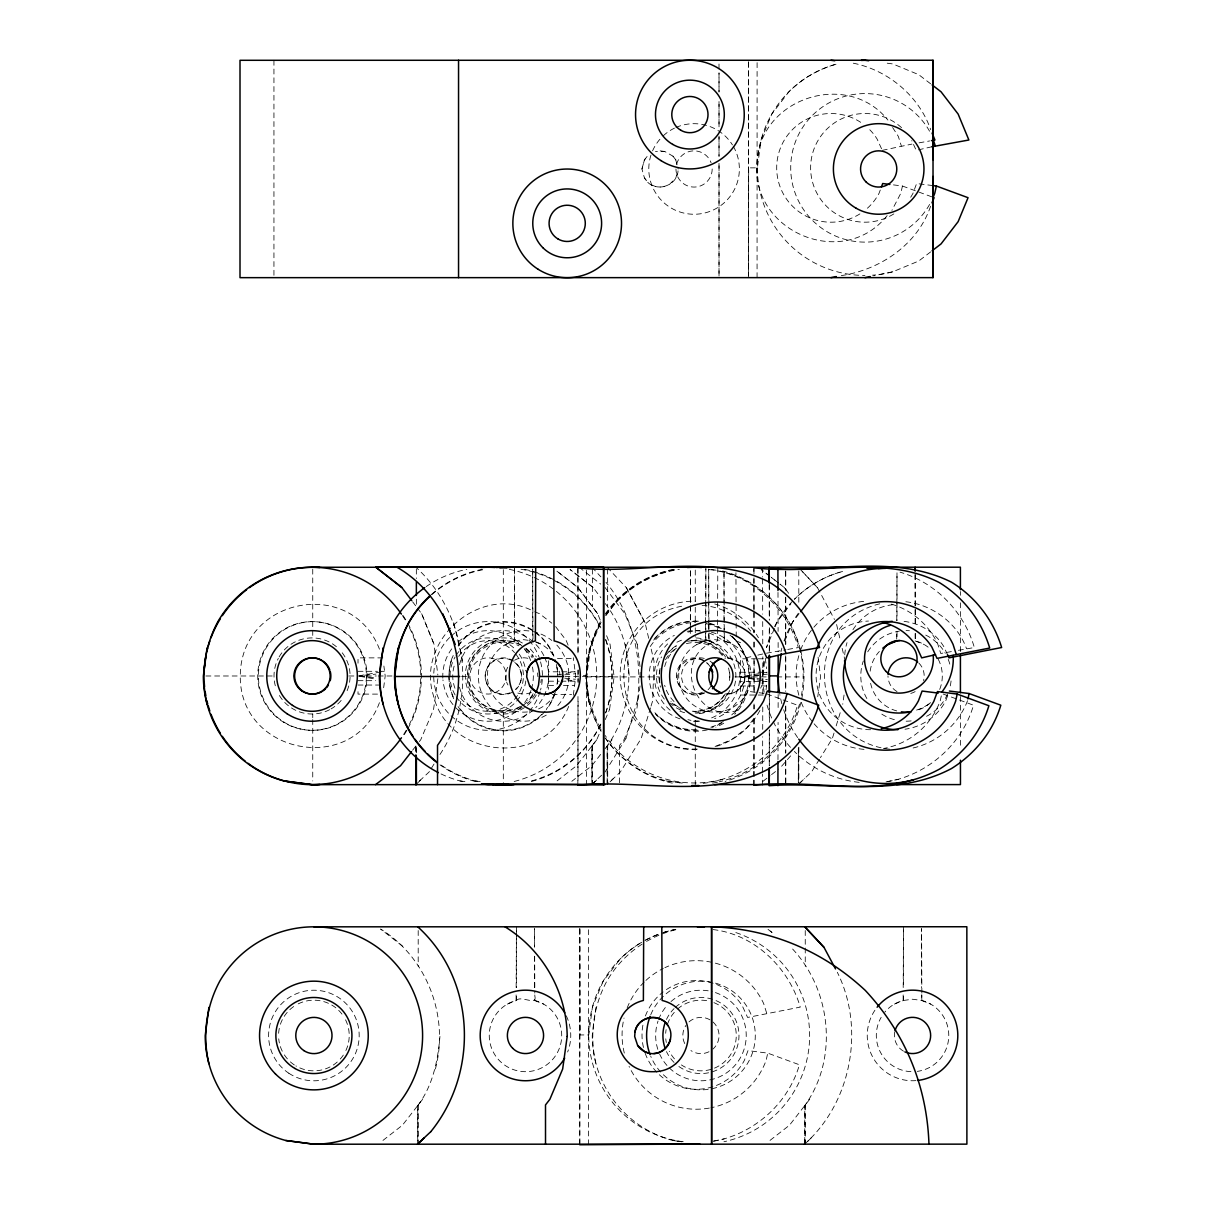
<?xml version="1.0" encoding="UTF-8"?>
<svg xmlns="http://www.w3.org/2000/svg" width="1205" height="1205" viewBox="0 0 1205 1205"><rect width="100%" height="100%" fill="white"/><g stroke="black" fill="none" stroke-linecap="round" stroke-linejoin="round"><path stroke-width="0.75" stroke-dasharray="5 3.75" d="M417.728 1140.502L417.743 1105.557C432.776 1085.856 437.897 1060.641 439.945 1036.421M591.896 780.945L591.911 746L596.746 739.765L601.039 729.658M607.184 782.783L607.184 745.985C636.571 704.624 636.255 643.485 604.985 603.208M719.024 275.794L719.024 164.076M719.024 156.635L719.024 136.15M719.024 126.841L719.024 102.802M719.024 91.716L719.024 73.219M804.774 1142.34L804.789 1105.557C838.951 1058.156 831.194 988.401 790.691 947.025M577.843 785.208L578.099 697.74M578.144 682.843L578.144 669.844M579.756 1144.75L579.786 927.368L580.072 1034.944L588.763 1034.944L592.423 1007.109L603.178 981.156L620.274 958.879A107.471 107.35 -22.5 0 1 640.955 942.717M586.534 785.208L586.549 567.826M588.447 1144.75L588.477 927.368M748.38 277.662L748.41 60.28L748.426 275.779L748.697 167.857L757.388 167.857L761.048 140.006L771.803 114.068L788.898 91.791A107.471 107.35 -22.5 0 1 837.129 63.94A107.576 107.576 0 0 0 864.964 275.433M753.848 785.163L754.044 718.18M754.074 708.871L754.089 705.151M754.119 692.122L754.134 660.536M757.071 277.662L757.101 60.28M762.539 785.178L762.569 774.002M762.584 772.149L762.675 736.782M762.705 729.341L762.765 707.004M762.81 693.975L762.81 656.815M769.272 765.22L769.362 729.853M769.393 722.413L769.468 694.502M777.978 759.632L778.084 722.413M778.129 707.531L778.159 694.502M514.55 569.046L514.249 640.909A36.225 36.225 0 0 0 488.643 685.284A36.225 36.225 0 0 0 533.017 710.905M516.117 994.938L516.086 1000.466A36.225 36.225 0 0 0 495.812 1056.243A36.225 36.225 0 0 0 555.159 1056.243A36.225 36.225 0 0 0 534.854 1000.466L534.824 994.938M516.147 987.573L516.358 937.821M516.373 935.984L516.403 928.603M690.299 633.544L690.314 629.854M690.314 628.016L690.57 569.046L690.586 624.326M705.618 624.326L705.543 640.909A36.225 36.225 0 0 0 685.253 696.686A36.225 36.225 0 0 0 744.615 696.671A36.225 36.225 0 0 0 724.295 640.909L724.22 624.326M705.618 622.488L705.859 569.046M717.803 567.209L717.487 640.909C668.941 653.562 694.607 729.161 740.623 709.082M896.701 639.072L896.731 631.706M896.776 620.65L896.851 605.904M896.851 604.067L896.987 572.737L897.017 600.376M903.163 994.938L903.148 1000.466A36.225 36.225 0 0 0 884.771 1012.17M903.208 987.573L903.449 928.603M637.415 700.662C642.702 659.105 633.137 614.836 605.995 582.331M844.042 695.014L842.747 704.262M725.726 693.824C739.975 695.601 750.308 677.556 742.009 665.958A18.12 18.12 0 0 0 725.817 657.825L735.005 659.722L742.009 665.958M660.054 668.413L659.06 677.828A36.225 36.225 0 0 0 660.521 687.166M383.657 687.709L385.193 675.99L383.883 666.034M641.949 168.986L644.374 159.934L647.341 156.168L644.464 159.919L641.949 168.986L644.464 178.024L647.341 181.774L644.464 178.024M573.309 695.24L575.779 676.487L573.309 657.734M600.361 621.629C586.805 646.859 582.828 676.261 589.516 704.112M642.054 944.163A108.691 108.691 0 0 0 606.808 981.186C593.252 1006.416 589.275 1035.818 595.963 1063.669M762.855 675.372L764.813 660.521M762.072 683.717L763.096 675.9L761.861 666.516M766.049 689.727L766.651 685.118M589.501 647.853L585.811 675.99A108.691 108.691 0 0 0 600.376 730.32M595.948 1007.41L592.258 1035.547A108.691 108.691 0 0 0 672.842 1140.502L681.97 1141.783L672.842 1140.502M437.852 678.671L433.544 709.459L420.741 739.765L417.472 743.952M435.382 1069.016C449.375 1016.628 427.037 957.538 380.584 929.04L403.66 947.025M609.564 709.459L614.113 676.864L610.046 644.208L605.241 632.354M640.051 685.916L636.767 709.474L623.964 739.78L619.611 745.353L619.626 782.768M817.743 696.776L820.545 676.864L817.834 655.083M893.462 184.892L902.44 186.022L900.843 193.207L891.911 210.408M659.331 1074.74A54.346 54.346 0 0 0 744.359 1060.4L748.004 1050.624L767.736 1053.125L766.154 1060.295A74.273 74.273 0 0 1 711.01 1107.757M625.922 738.469L637.43 700.662M650.519 707.862L641.211 738.469L620.334 772.028L606.898 784.621M651.046 706.055L652.703 700.647L654.014 661.153L650.58 646.498M834.011 733.077L832.354 738.469L820.424 757.644M836.18 725.877L840.578 711.462M880.268 190.044L879.048 193.312A54.346 54.346 0 0 1 865.657 209.745M947.567 695.933L945.744 700.813A54.346 54.346 0 0 1 905 729.221M379.439 702.696C352.372 776.08 239.343 753.863 240.277 675.99C240.428 596.686 353.201 575.96 380.102 650.881M669.212 184.666L675.764 178.054L678.069 170.538C677.572 185.344 657.267 192.619 647.251 181.804M568.7 706.371C544.238 767.6 448.335 759.06 433.333 695.24C415.861 639.358 481.172 583.521 533.197 611.101M930.576 206.251C917.502 244.992 879.288 270.477 839.734 275.825M774.408 628.498L766.516 647.522A107.576 107.576 0 0 1 771.411 633.333M775.116 626.766L777.27 621.584L790.947 603.75M760.656 688.191L761.861 685.268M784.741 641.12L792.619 622.096L799.472 613.194M605.287 719.551L609.579 709.444M967.54 700.723C958.201 725.139 936.345 743.5 910.679 748.501M434.026 764.045L429.04 772.028L415.605 784.621M439.976 754.451C478.355 697.258 466.938 613.209 415.876 567.239M605.046 772.028L625.937 738.469M819.445 759.24L811.477 772.028L798.041 784.621M605.814 615.665L618.361 599.337A107.471 107.35 -22.5 0 1 675.719 569.468A107.576 107.576 0 0 0 605.226 615.273M753.848 718.602L746.513 728.151L731.51 739.659L714.038 746.904M412.607 750.218L416.388 745.338L416.388 752.824M596.776 739.765L576.547 765.717L556.559 781.292M600.602 754.451L591.836 765.717L571.833 781.292M605 748.802L612.05 739.75M422.609 1099.322L402.38 1125.274L380.961 1141.963M790.661 755.851L780.132 767.947M809.655 1099.322L789.441 1125.274L768.007 1141.963M887.151 215.62C843.093 271.02 749.781 231.42 757.041 161.44C761.033 97.409 847.838 69.965 887.904 120.078M417.066 783.506L422.292 778.355M593.086 783.506L598.313 778.355M798.373 784.621L804.744 778.355M613.586 778.355L607.23 784.621L607.2 745.985M811.191 1137.912L804.835 1144.178L804.804 1105.542M591.61 784.621L603.795 773.203M804.488 1144.178C851.543 1102.711 865.265 1028.151 837.309 972.269M762.991 781.292L770.131 775.734M771.562 774.619L778.701 769.061M930.637 251.905L918.752 261.018L892.815 271.773L873.67 275.825M703.133 783.371C746.302 778.008 785.539 747.702 797.514 705.241L765.823 693.583M887.287 781.623A107.576 107.576 0 0 0 898.282 779.289C933.845 768.986 963.111 740.909 973.52 705.211L941.828 693.538L940.246 700.723A74.273 74.273 0 0 1 883.386 748.501M713.194 1141.195A107.576 107.576 0 0 0 724.19 1138.861C759.753 1128.558 789.019 1100.481 799.427 1064.783L767.736 1053.125M505.513 644.539L514.565 640.909L514.565 567.209M696.806 644.524L705.859 640.909L705.859 620.635M507.35 1004.096L516.418 1000.466L516.418 994.938M894.411 1004.096L903.464 1000.466L903.464 994.938M664.753 186.504L660.159 187.091M879.74 603.826C799.472 623.346 809.308 741.903 891.308 749.359M655.384 186.489L651.107 184.666M672.962 156.168L675.839 159.919L672.962 156.168L664.768 151.484L655.475 151.469M882.286 150.354L911.959 144.088M931.811 146.769L916.207 150.354L911.763 140.624M750.866 656.71L745.669 657.915L740.473 646.543A54.346 54.346 0 0 0 731.435 635.607M757.809 655.113L764.738 653.517M713.044 929.567C754.466 934.372 788.868 967.66 800.256 1007.109L747.597 1017.457L742.401 1006.085A54.346 54.346 0 0 0 664.542 990.872M886.097 781.864L898.282 779.289M713.752 1141.075L724.19 1138.861M919.038 142.838L929.642 140.955M381.036 671.923L359.798 675.674L375.9 674.137M557.463 674.936L575.162 671.803L548.606 671.803M766.5 653.2L785.961 649.751M787.724 649.435L798.343 647.567C786.549 606.16 749.179 572.149 705.558 569.287M951.363 651.604L940.743 653.487L937.731 643.937A74.273 74.273 0 0 0 890.766 603.931M958.427 650.339L974.348 647.522C964.03 611.854 935.803 582.587 900.014 572.164M664.768 151.484L660.159 150.851M681.638 606.251C595.39 622.789 609.82 751.468 697.544 749.073M691.79 640.714L699.638 639.674L709.022 640.909A36.225 36.225 0 0 1 735.02 683.747A36.225 36.225 0 0 1 693.357 711.583M564.693 674.83L575.418 673.716M767.374 674.137L740.563 676.909L767.118 681.608L740.563 681.608M514.565 640.909L523.618 639.674L528.031 640.262M705.859 640.909L714.927 639.674L724.295 640.909L723.979 624.326M516.418 1000.466C520.696 994.788 538.65 1007.214 534.523 994.938M903.464 1000.466L912.516 999.231L921.9 1000.466A36.225 36.225 0 0 1 917.261 1071.381M708.691 633.544L709.022 640.909L708.977 633.544M382.813 657.87L358.021 657.87L358.021 663.187M557.463 658.382L573.399 658.382M756.499 658.804L740.563 658.804L740.563 695.029L756.499 695.029M758.276 658.804L765.356 658.804M358.021 671.306L377.496 671.306M379.274 671.306L384.576 671.306M740.563 672.224L767.118 672.224L740.563 676.909L767.374 679.695M754.164 675.372L761.123 675.372M583.371 675.403L586.85 675.403L590.51 647.567L601.25 621.614A107.576 107.576 0 0 0 601.25 729.191M205.904 675.99L274.755 675.99M348.863 675.99L376.337 675.99M378.219 675.99L394.261 675.99M461.62 676.487L467.194 676.487M564.919 676.487L612.004 676.487M586.579 676.909L659.15 676.909M734.96 676.909L767.736 676.909M776.788 676.909L803.961 676.909M358.021 680.674L375.734 680.674M548.606 681.187L559.225 681.187M561.003 681.187L575.162 681.187L564.543 679.304M358.021 685.043L384.003 685.043M548.606 685.555L556.032 685.555M563.458 685.555L574.589 685.555M740.563 685.976L755.414 685.976M762.84 685.976L766.546 685.976M377.496 694.11L358.021 694.11L358.021 691.685M552.146 694.607L571.622 694.607M758.276 695.029L765.356 695.029M921.584 994.938L921.9 1000.466L921.87 994.938M564.693 678.159L575.418 679.274M359.813 676.171L375.9 677.843M695.27 713.029L696.189 713.134A36.225 36.225 0 0 0 728.483 691.399M932.775 185.57L916.628 183.537L912.983 193.312A54.346 54.346 0 0 1 909.248 199.352M764.03 693.357L746.076 691.083L742.446 700.858A54.346 54.346 0 0 1 731.721 714.927M887.241 63.202L892.815 63.94L918.752 74.68L930.637 83.808M853.306 63.202C887.949 70.101 919.069 95.978 930.652 129.628M702.093 605.347C720.831 606.627 739.283 616.207 750.7 631.134M605.121 737.806A108.691 108.691 0 0 0 666.395 780.945L684.651 783.416M475.237 780.945L480.72 781.684L475.237 780.945A108.691 108.691 0 0 1 440.081 764.332M459.964 780.945L465.431 781.699L459.964 780.945A108.691 108.691 0 0 1 439.991 773.429M666.395 780.945L682.813 783.235M359.798 676.306L375.734 679.123M905.874 601.747C932.61 604.82 957.463 623.151 966.53 648.697M902.44 186.022L934.131 197.695M915.122 640.909L924.19 644.524M723.979 640.909L733.032 644.524M708.691 640.909L717.758 644.524M535.698 642.114L541.738 644.524M921.584 1000.466L930.637 1004.081M534.523 1000.466L543.591 1004.081M740.608 642.717L736.24 640.909L735.939 572.737M534.779 611.763L539.554 613.737L551.83 623.166M769.844 576.231L761.183 569.498L769.829 576.231M593.116 587.468L570.04 569.498L593.086 587.468L600.828 597.665M579.093 567.239L600.693 584.109M817.562 587.814L799.608 568.609L817.577 587.814L834.508 619.506M607.169 567.239L626.434 587.799L645.052 622.669L648.893 639.162M591.896 567.239L600.873 576.833M555.61 626.615L566.079 640.262L568.7 646.618M788.673 593.297L784.259 587.468L779.936 584.094L784.229 587.468L788.567 593.191M605.015 587.468L624.853 613.737L637.234 644.223M597.68 613.722L577.828 587.468L556.198 570.613L577.828 587.468L597.65 613.722L601.084 622.187M412.607 601.777L416.358 606.733L416.358 597.334M417.412 608.133L421.63 613.722L434.011 644.208L437.852 675.041M892.634 127.504L898.327 136.421L901.34 145.971M626.404 587.814L645.037 622.669M881.533 148.742L877.089 138.997A54.346 54.346 0 0 0 868.052 128.061M947.491 654.616L943.771 646.498A54.346 54.346 0 0 0 902.861 621.253M675.764 159.934L678.189 169.001M421.66 613.722L434.041 644.208M766.651 1013.059L763.639 1003.509A74.273 74.273 0 0 0 664.904 967.66M836.601 624.506L840.472 641M842.159 648.335L844.735 659.331M453.728 622.669L462.705 661.168M765.265 658.156L766.651 668.715M637.249 644.208L640.171 667.811M625.305 644.208L629.371 676.849M921.87 993.101L921.584 928.603L921.584 987.573M915.152 574.574L915.378 626.163M915.408 633.544L915.454 640.909A36.225 36.225 0 0 1 928.121 647.16M724.22 622.473L723.994 570.884L723.979 622.473M708.932 622.488L708.706 569.046L708.691 622.488M708.947 624.326L708.977 631.691M534.659 956.243L534.809 993.101M532.987 639.072L532.685 569.046L532.685 640.909M777.993 592.423L778.099 631.375M778.129 642.506L778.144 651.785M769.287 584.997L769.362 620.244M769.393 627.669L769.453 653.637M762.569 567.781L762.584 577.059M762.599 578.912L762.69 614.158M762.705 621.584L762.765 643.832M753.878 567.781L753.863 571.501M753.908 578.912L753.969 610.453M753.999 612.306L754.044 632.7M754.074 641.979L754.089 647.552M577.873 567.826L578.099 654.993M960.4 591.55L960.4 595.315M960.4 602.801L960.415 651.528M960.43 696.505L960.43 748.983M805.241 930.546L805.256 966.289M805.286 1104.895L805.302 1144.178M798.795 570.989L798.81 604.85M798.84 747.221L798.84 782.753M785.72 570.944L785.705 589.697M785.72 597.183L785.72 644.042M785.735 657.147L785.735 690.887M785.75 705.874L785.75 752.733M785.765 760.219L785.765 784.591M769.257 584.048L769.257 619.671M769.257 629.025L769.257 653.396M769.272 694.622L769.272 720.861M769.287 730.23L769.287 765.838M753.969 569.061L753.969 632.791M753.984 642.16L753.984 647.778M753.984 659.014L753.984 692.755M753.999 703.991L753.999 709.625M753.999 718.993L754.014 784.576M607.636 569.106L607.651 606.733M607.682 745.338L607.697 784.621M592.363 569.121L592.378 606.733M592.408 745.338L592.408 784.621M591.926 745.985L591.941 784.621M579.801 928.618L579.846 1144.132M577.948 569.061L577.963 655.279M577.978 670.266L577.978 681.518M577.978 696.505L577.993 780.84M418.195 930.546L418.195 966.289M418.24 1104.895L418.24 1144.178M417.758 1105.542L417.774 1144.178M416.343 569.121L416.343 578.52M915.122 574.574L915.122 626.163M915.122 633.544L915.122 639.072M903.464 926.765L903.464 987.573M897.017 602.214L897.017 620.635M897.017 631.691L897.017 639.072M785.69 571.532L785.69 590.269M785.69 597.77L785.705 644.615M785.69 655.851L785.705 691.459M785.69 706.461L785.705 753.306M785.69 760.807L785.705 783.295M719.008 64.016L719.008 92.137M719.008 101.506L719.008 125.862M719.008 137.114L719.008 155.852M719.008 163.338L719.008 277.662M708.691 624.326L708.691 631.691M705.859 567.209L705.859 618.798M695.27 570.086L695.27 605.437M695.27 607.29L695.27 625.907M695.27 627.76L695.27 637.068M695.27 720.485L695.27 726.058M695.27 727.925L695.27 785.6M690.586 626.163L690.586 633.544M548.606 660.807L548.606 689.305M534.523 956.243L534.523 987.573M516.418 926.765L516.418 932.293M516.418 934.131L516.418 987.573M503.313 569.664L503.313 640.367M503.313 712.622L503.313 785.178M312.743 569.167L312.743 638.002M312.743 713.978L312.743 717.698M312.743 719.551L312.743 780.961M273.942 60.28L273.942 275.794M859.888 213.903A54.346 54.346 0 0 1 789.139 202.485A54.346 54.346 0 0 1 791.248 130.848A54.346 54.346 0 0 1 862.539 123.573M744.615 679.575A18.12 18.12 0 0 1 727.925 693.99M710.965 685.976A18.12 18.12 0 0 1 708.088 689.727M704.338 692.604A18.12 18.12 0 0 1 679.59 685.976A18.12 18.12 0 0 1 686.217 661.229A18.12 18.12 0 0 1 710.965 667.856M800.707 650.489A108.691 108.691 0 0 1 725.109 781.427M672.3 783.145A108.691 108.691 0 0 1 605.889 738.74M601.144 731.254A108.691 108.691 0 0 1 601.144 622.563M605.889 615.077A108.691 108.691 0 0 1 679.319 569.393M711.236 569.393A108.691 108.691 0 0 1 800.271 648.787M728.528 668.007A34.418 34.418 0 0 1 729.507 680.509M725.079 694.125A34.418 34.418 0 0 1 695.27 711.327M678.069 706.717A34.418 34.418 0 0 1 670.944 701.25M665.476 659.707A34.418 34.418 0 0 1 676.532 648.034M686.368 643.666A34.418 34.418 0 0 1 723.12 656.68M729.959 635.08A54.346 54.346 0 0 1 734.749 714.279M723.738 723.211A54.346 54.346 0 0 1 715.83 727.218M707.35 729.899A54.346 54.346 0 0 1 655.43 713.857M650.233 646.513A54.346 54.346 0 0 1 695.556 622.563M706.16 623.663A54.346 54.346 0 0 1 719.566 628.302M680.78 710.122A36.225 36.225 0 0 1 670.311 703.163M669.016 651.95A36.225 36.225 0 0 1 676.382 646M691.218 640.909A36.225 36.225 0 0 1 694.366 640.699L703.78 641.693A36.225 36.225 0 0 1 726.193 658.02M732.926 637.535A54.346 54.346 0 0 1 732.926 714.384M721.675 723.015A54.346 54.346 0 0 1 711.959 727.428M698.041 730.185A54.346 54.346 0 0 1 656.062 714.384M653.652 640.111A54.346 54.346 0 0 1 698.041 621.72M708.57 623.467A54.346 54.346 0 0 1 721.675 628.889M729.643 690.51A38.048 38.048 0 0 1 696.144 713.963M684.651 712.697A38.048 38.048 0 0 1 678.415 710.423M664.317 699.111A38.048 38.048 0 0 1 661.545 656.936M676.924 642.22A38.048 38.048 0 0 1 683.069 639.674M696.144 637.957A38.048 38.048 0 0 1 729.643 661.394M799.487 704.066A108.691 108.691 0 0 1 719.234 781.789M717.502 782.181A108.691 108.691 0 0 1 712.245 783.19M605.091 614.143A108.691 108.691 0 0 1 673.234 569.363M722.608 570.959A108.691 108.691 0 0 1 801.43 695.421M723.919 695.511A35.322 35.322 0 0 1 692.273 711.206M683.22 709.429A35.322 35.322 0 0 1 671.983 703.178M659.873 682.934A35.322 35.322 0 0 1 659.662 670.07M666.139 654.902A35.322 35.322 0 0 1 677.165 645.172M687.528 641.331A35.322 35.322 0 0 1 725.274 658.638M729.673 672.631A35.322 35.322 0 0 1 729.748 678.174M702.545 692.182A18.12 18.12 0 0 1 679.033 685.389A18.12 18.12 0 0 1 683.747 661.379A18.12 18.12 0 0 1 708.088 663.985M708.947 633.032A45.293 45.293 0 0 1 709.956 718.526M698.418 721.072A45.293 45.293 0 0 1 691.64 721.147M680.042 718.873A45.293 45.293 0 0 1 674.363 635.381M687.212 631.254A45.293 45.293 0 0 1 700.707 631.104M951.076 680.961A45.293 45.293 0 0 1 949.826 687.618M947.582 694.005A45.293 45.293 0 0 1 924.19 717.412M911.146 720.906A45.293 45.293 0 0 1 906.085 721.193M894.366 719.656A45.293 45.293 0 0 1 879.198 712.351M866.862 698.554A45.293 45.293 0 0 1 863.322 660.973M867.721 651.83A45.293 45.293 0 0 1 899.307 631.134M906.055 630.622A45.293 45.293 0 0 1 909.429 630.742M925.726 635.11A45.293 45.293 0 0 1 945.292 653.261M948.23 659.361A45.293 45.293 0 0 1 950.564 667.465M915.137 691.595A18.12 18.12 0 0 1 910.769 693.402M897.032 691.595A18.12 18.12 0 0 1 887.965 675.915M918.888 663.096A18.12 18.12 0 0 1 923.572 680.584M938.213 659.165A36.225 36.225 0 0 1 938.213 692.634M930.576 702.605A36.225 36.225 0 0 1 915.469 710.905M896.716 710.905A36.225 36.225 0 0 1 870.402 682.211M870.161 671.185A36.225 36.225 0 0 1 879.364 651.423M683.235 1141.722A107.576 107.576 0 0 1 659.572 933.845A107.471 107.35 -22.5 0 0 642.551 941.783M656.815 1072.254A54.346 54.346 0 0 1 644.389 1050.911M643.47 1047.491A54.346 54.346 0 0 1 643.38 1022.789M645.413 1015.981A54.346 54.346 0 0 1 663.112 991.941M709.293 1108.088A74.273 74.273 0 0 1 629.055 1066.38M624.311 1053.065A74.273 74.273 0 0 1 624.024 1018.059M627.157 1007.952A74.273 74.273 0 0 1 644.645 981.623M645.925 980.403A74.273 74.273 0 0 1 663.322 968.413M348.531 1028.543A35.322 35.322 0 0 1 344.299 1053.516M343.32 1055.068A35.322 35.322 0 0 1 339.885 1059.436M337.249 1062.012A35.322 35.322 0 0 1 295.903 1065.913M294.336 1064.934A35.322 35.322 0 0 1 288.643 1060.219M287.393 1058.864A35.322 35.322 0 0 1 283.115 1052.839M282.256 1051.212A35.322 35.322 0 0 1 278.732 1038.831M278.641 1033.288A35.322 35.322 0 0 1 279.424 1027.79M280.419 1024.235A35.322 35.322 0 0 1 296.566 1004.729M298.192 1003.87A35.322 35.322 0 0 1 343.726 1016.598M345.534 1019.807A35.322 35.322 0 0 1 348.109 1026.75M566.26 1015.8A45.293 45.293 0 0 1 567.63 1051.995M342.235 652.794A38.048 38.048 0 0 1 346.528 692.047M341.181 700.421A38.048 38.048 0 0 1 331.074 708.902M329.628 709.7A38.048 38.048 0 0 1 279.108 694.984M275.312 685.796A38.048 38.048 0 0 1 278.31 658.382M279.108 656.936A38.048 38.048 0 0 1 337.762 647.913M556.815 645.082A45.293 45.293 0 0 1 556.831 706.717M546.272 715.122A45.293 45.293 0 0 1 487.528 703.253A45.293 45.293 0 0 1 492.002 643.5A45.293 45.293 0 0 1 551.86 640.503M531.3 692.318A18.12 18.12 0 0 1 514.58 691.595M507.953 684.967A18.12 18.12 0 0 1 506.612 682.105M506.13 680.599A18.12 18.12 0 0 1 507.938 666.847M514.565 660.22A18.12 18.12 0 0 1 531.285 659.481M555.008 694.02A36.225 36.225 0 0 1 534.523 710.453M536.014 641.858A36.225 36.225 0 0 1 555.008 657.779M559.557 671.17A36.225 36.225 0 0 1 559.828 674.333M409.504 627.835A108.691 108.691 0 0 1 409.534 724.039M406.19 730.275A108.691 108.691 0 0 1 402.455 736.3M402.425 615.574A108.691 108.691 0 0 1 406.16 621.584M722.262 779.319A107.576 107.576 0 0 1 605.226 735.532M723.286 721.449A54.346 54.346 0 0 1 710.378 727.353M696.4 729.718A54.346 54.346 0 0 1 658.728 716.373M657.418 715.198A54.346 54.346 0 0 1 654.902 712.697M640.111 677.376A54.346 54.346 0 0 1 640.186 672.044M654.631 638.394A54.346 54.346 0 0 1 699.563 621.298M710.001 623.346A54.346 54.346 0 0 1 719.882 627.383M759.918 710.438A74.273 74.273 0 0 1 714.249 746.98M696.821 749.631A74.273 74.273 0 0 1 620.153 676.035A74.273 74.273 0 0 1 695.571 601.144M714.746 603.961A74.273 74.273 0 0 1 758.427 637.731M859.21 782.361A107.576 107.576 0 0 1 794.366 751.438M790.51 747.371A107.576 107.576 0 0 1 766.516 703.208M764.181 692.212A107.576 107.576 0 0 1 763.91 660.385M774.589 626.495A107.576 107.576 0 0 1 793.056 600.617M870.643 729.718A54.346 54.346 0 0 1 816.101 676.457A54.346 54.346 0 0 1 868.474 621.057M864.015 749.359A74.273 74.273 0 0 1 813.571 723.151M812.456 721.795A74.273 74.273 0 0 1 801.084 701.943M798.855 695.195A74.273 74.273 0 0 1 799.502 653.351M800.632 650.022A74.273 74.273 0 0 1 812.742 628.588M813.872 627.233A74.273 74.273 0 0 1 866.259 601.22M542.295 679.5A54.346 54.346 0 0 1 540.563 690.028M540.081 691.715A54.346 54.346 0 0 1 460.129 722.578A54.346 54.346 0 0 1 449.631 637.535M450.911 636.3A54.346 54.346 0 0 1 540.081 660.189M540.563 661.891A54.346 54.346 0 0 1 542.416 675.96M525.787 680.915A38.048 38.048 0 0 1 455.972 696.385M455.113 694.984A38.048 38.048 0 0 1 450.173 679.259M450.022 675.96A38.048 38.048 0 0 1 455.113 656.936M455.972 655.52A38.048 38.048 0 0 1 514.972 649.058M519.235 654.149A38.048 38.048 0 0 1 525.787 670.989M509.278 569.347A108.691 108.691 0 0 1 512.803 781.789M426.209 586.579A108.691 108.691 0 0 1 466.802 569.363M515.74 654.014A35.322 35.322 0 0 1 518.466 693.96M517.487 695.511A35.322 35.322 0 0 1 459.271 696.415M454.963 688.266A35.322 35.322 0 0 1 454.586 664.678M458.653 656.409A35.322 35.322 0 0 1 514.565 652.598M532.459 667.013A45.293 45.293 0 0 1 531.495 688.808M530.983 690.405A45.293 45.293 0 0 1 455.219 707.139M453.005 704.624A45.293 45.293 0 0 1 442.943 679.876M442.838 678.174A45.293 45.293 0 0 1 455.671 644.298M458.126 641.979A45.293 45.293 0 0 1 522.036 646.016M524.175 648.621A45.293 45.293 0 0 1 530.637 660.491M711.357 632.158A45.293 45.293 0 0 1 714.595 718.647M699.653 721.193A45.293 45.293 0 0 1 687.935 719.656M670.101 710.227A45.293 45.293 0 0 1 667.615 643.892M687.904 632.158A45.293 45.293 0 0 1 699.623 630.622M704.338 693.402A18.12 18.12 0 0 1 681.533 675.915A18.12 18.12 0 0 1 704.338 658.412M710.031 661.063A18.12 18.12 0 0 1 712.456 663.096M674.032 701.536A36.225 36.225 0 0 1 664.648 685.284M664.648 666.531A36.225 36.225 0 0 1 676.351 648.17M557.584 679.484A54.346 54.346 0 0 1 556.966 684.817M555.354 691.715A54.346 54.346 0 0 1 546.468 709.037M541.768 714.384A54.346 54.346 0 0 1 458.156 706.13M453.14 696.746A54.346 54.346 0 0 1 453.14 655.159M458.156 645.775A54.346 54.346 0 0 1 533.529 630.757M534.99 631.766A54.346 54.346 0 0 1 555.836 661.891M556.966 667.088A54.346 54.346 0 0 1 557.689 675.945M541.241 679.259A38.048 38.048 0 0 1 540.804 682.572M536.285 694.969A38.048 38.048 0 0 1 484.32 708.902A38.048 38.048 0 0 1 470.402 656.936A38.048 38.048 0 0 1 522.368 643.003M530.245 649.058A38.048 38.048 0 0 1 536.285 656.936M605.678 639.328A108.691 108.691 0 0 1 605.708 712.517M600.828 724.024A108.691 108.691 0 0 1 528.076 781.789M431.646 594.276A108.691 108.691 0 0 1 482.09 569.363M524.552 569.347A108.691 108.691 0 0 1 600.798 627.82M532.761 695.511A35.322 35.322 0 0 1 522.262 705.784M519.054 707.591A35.322 35.322 0 0 1 468.097 673.731A35.322 35.322 0 0 1 522.895 646.528M525.862 648.742A35.322 35.322 0 0 1 533.182 657.041M509.956 692.815A18.12 18.12 0 0 1 485.238 675.342A18.12 18.12 0 0 1 511.086 659.572A18.12 18.12 0 0 1 515.318 689.546M544.63 657.343A45.293 45.293 0 0 1 535.743 707.606M533.288 709.926A45.293 45.293 0 0 1 458.954 684.892M459.467 664.738A45.293 45.293 0 0 1 543.922 655.821M797.65 737.581A107.576 107.576 0 0 1 783.476 709.112M781.879 703.735A107.576 107.576 0 0 1 779.846 694.592M780.976 651.664A107.576 107.576 0 0 1 781.879 648.049M784.063 640.894A107.576 107.576 0 0 1 798.749 612.667M512.381 692.182A18.12 18.12 0 0 1 485.269 678.069A18.12 18.12 0 0 1 509.519 659.466A18.12 18.12 0 0 1 516.132 689.305M605.663 639.9A108.691 108.691 0 0 1 605.663 713.089M600.783 724.597A108.691 108.691 0 0 1 531.45 781.473M475.192 781.473A108.691 108.691 0 0 1 440.021 764.859M431.631 594.788A108.691 108.691 0 0 1 485.6 569.257M521.042 569.257A108.691 108.691 0 0 1 600.783 628.392M533.122 693.703A34.418 34.418 0 0 1 527.654 700.828M520.53 706.296A34.418 34.418 0 0 1 468.911 677.391A34.418 34.418 0 0 1 518.948 645.835M524.988 649.751A34.418 34.418 0 0 1 532.188 657.749M537.551 672.902A34.418 34.418 0 0 1 537.746 676.487M557.629 678.536A54.346 54.346 0 0 1 556.891 685.615M554.692 694.201A54.346 54.346 0 0 1 546.272 709.79M545.157 711.176A54.346 54.346 0 0 1 456.108 703.419M453.713 698.689A54.346 54.346 0 0 1 448.968 676.201M449.013 674.438A54.346 54.346 0 0 1 453.216 655.46M458.277 646.091A54.346 54.346 0 0 1 553.622 655.942M556.303 664.422A54.346 54.346 0 0 1 557.644 674.996M535.14 693.809A36.225 36.225 0 0 1 527.308 703.645M522.217 707.41A36.225 36.225 0 0 1 504.232 712.712L494.818 711.718A36.225 36.225 0 0 1 467.103 677.406L468.097 667.992A36.225 36.225 0 0 1 502.41 640.277L511.824 641.271A36.225 36.225 0 0 1 520.635 644.675M525.907 648.17A36.225 36.225 0 0 1 533.378 656.273M650.745 1014.715A54.346 54.346 0 0 1 734.026 992.393A54.346 54.346 0 0 1 734.026 1078.626A54.346 54.346 0 0 1 650.745 1056.303M675.237 1007.47A38.048 38.048 0 0 1 728.227 1009.007A38.048 38.048 0 0 1 728.227 1062.027A38.048 38.048 0 0 1 675.237 1063.548M674.047 1062.418A38.048 38.048 0 0 1 666.47 1051.603M666.47 1019.43A38.048 38.048 0 0 1 674.047 1008.615M735.833 932.565A108.691 108.691 0 0 1 723.949 1141.737M646.573 941.391A108.691 108.691 0 0 1 677.948 929.281M713.947 1002.665A35.322 35.322 0 0 1 732.248 1051.875A35.322 35.322 0 0 1 681.397 1064.934M674.454 1058.864A35.322 35.322 0 0 1 669.302 1051.212M666.32 1042.491A35.322 35.322 0 0 1 665.778 1038.831M665.687 1033.288A35.322 35.322 0 0 1 666.124 1029.612M667.465 1024.235A35.322 35.322 0 0 1 674.951 1011.598M677.587 1009.007A35.322 35.322 0 0 1 708.661 1001.039M688.974 1021.915A18.12 18.12 0 0 1 714.535 1023.542A18.12 18.12 0 0 1 712.923 1049.103M709.007 1051.739A18.12 18.12 0 0 1 690.917 1050.594M684.726 1043.56A18.12 18.12 0 0 1 685.856 1025.485M715.409 992.589A45.293 45.293 0 0 1 739.117 1059.873A45.293 45.293 0 0 1 668.112 1066.696M666.968 1065.461A45.293 45.293 0 0 1 658.382 1050.971M657.825 1049.359A45.293 45.293 0 0 1 658.035 1021.057M658.593 1019.475A45.293 45.293 0 0 1 666.275 1006.386M671.004 1001.536A45.293 45.293 0 0 1 712.17 991.64M915.905 1080.629A45.293 45.293 0 0 1 876.08 1008.585M903.464 1051.152A18.12 18.12 0 0 1 895.029 1030.787M910.965 1071.652A36.225 36.225 0 0 1 881.156 1017.351M407.727 623.181A108.691 108.691 0 0 1 407.727 728.799M406.868 730.335A108.691 108.691 0 0 1 403.133 736.345M403.133 615.635A108.691 108.691 0 0 1 406.868 621.644M928.904 704.036A54.346 54.346 0 0 1 916.146 710.242M844.735 654.887A54.346 54.346 0 0 1 847.01 642.657M852.929 629.763A54.346 54.346 0 0 1 895.661 604.458M733.303 146.317A45.293 45.293 0 0 1 697.469 214.129A45.293 45.293 0 0 1 651.92 152.417M652.568 150.851A45.293 45.293 0 0 1 660.882 138.153M663.262 135.773A45.293 45.293 0 0 1 674.423 128.167M675.96 127.459A45.293 45.293 0 0 1 732.429 144.886M712.185 168.971A18.12 18.12 0 0 1 694.08 187.076A18.12 18.12 0 0 1 675.96 168.971M676.577 164.272A18.12 18.12 0 0 1 711.101 162.78M892.815 271.773A107.576 107.576 0 0 1 872.435 275.177M893.824 213.903A54.346 54.346 0 0 1 821.614 200.617A54.346 54.346 0 0 1 828.543 127.519A54.346 54.346 0 0 1 901.973 128.061M929.597 204.443A74.273 74.273 0 0 1 816.809 224.386A74.273 74.273 0 0 1 818.572 109.866A74.273 74.273 0 0 1 930.697 133.273M415.891 746L415.891 753.351L415.906 745.985M798.343 747.838L798.328 782.783L798.358 747.838M778.49 582.979L771.275 577.361L778.475 582.979M771.968 932.429L767.63 929.055L771.953 932.414M534.613 947.025L534.538 928.603L534.523 947.025M675.794 929.341A107.576 107.576 0 0 0 661.349 933.212A107.471 107.35 -22.5 0 1 675.794 929.341M288.823 1073.233A45.293 45.293 0 0 0 359.09 1038.364A45.293 45.293 0 0 0 293.764 994.938A45.293 45.293 0 0 0 288.823 1073.233M273.625 714.384A54.346 54.346 0 0 0 364.543 690.028A54.346 54.346 0 0 0 297.981 623.467A54.346 54.346 0 0 0 273.625 714.384M842.596 571.456A107.576 107.576 0 0 0 794.366 599.292A107.471 107.35 -22.5 0 1 842.596 571.456M478.039 691.037A18.12 18.12 0 0 0 506.145 677.105A18.12 18.12 0 0 0 480.012 659.722A18.12 18.12 0 0 0 478.039 691.037M283.808 722.006A54.346 54.346 0 0 0 367.043 678.038A54.346 54.346 0 0 0 287.362 627.941A54.346 54.346 0 0 0 283.808 722.006"/><path stroke-width="1.5" d="M769.257 768.941L769.212 785.69C825.771 781.488 887.241 797.74 939.584 769.061C962.976 754.451 980.945 732.263 988.883 705.738L957.192 694.065L937.445 691.565L933.815 701.34A54.346 54.346 0 0 1 852.387 718.752A54.346 54.346 0 0 1 849.374 635.547A54.346 54.346 0 0 1 931.842 647.025L937.038 658.397L989.712 648.049C981.578 620.846 963.759 597.62 939.584 582.723C887.136 555.369 825.425 573.791 769.197 568.308L769.272 583.145M769.483 692.634L769.468 655.49M777.903 785.69L777.963 761.5M778.159 692.634L778.159 655.49M535.698 567.209L535.382 640.909C495.345 650.76 503.554 712.999 544.781 712.14C586.022 712.983 594.201 650.745 554.134 640.909L553.818 567.209M643.696 926.765L643.38 1000.466C603.328 1010.332 611.538 1072.571 652.764 1071.697C694.005 1072.54 702.184 1010.302 662.132 1000.466L661.801 926.765M527.037 672.239L526.69 676.954L529.643 685.856A18.12 18.12 0 0 0 541.105 693.643C556.153 697.379 568.926 678.551 559.903 665.958A18.12 18.12 0 0 0 527.037 672.239C529.567 656.83 552.221 652.673 560.039 666.199M635.02 1031.796L634.674 1036.511L637.626 1045.413A18.12 18.12 0 0 0 649.088 1053.2C664.136 1056.936 676.909 1038.108 667.901 1025.515A18.12 18.12 0 0 0 635.02 1031.796C637.385 1015.936 660.867 1012.878 667.901 1025.515M709.127 672.239A18.12 18.12 0 0 1 721.177 658.713C710.212 662.117 705.256 676.382 711.733 685.856A18.12 18.12 0 0 0 721.675 693.267M401.431 614.098A108.691 108.691 0 0 0 217.909 621.629C204.353 646.859 200.392 676.261 207.064 704.112M208.902 1007.41L205.212 1035.547A108.691 108.691 0 0 0 285.796 1140.502L313.918 1144.208A108.691 108.691 0 0 0 408.013 981.141A108.691 108.691 0 0 0 219.762 981.186C206.206 1006.416 202.229 1035.818 208.917 1063.669M424.747 587.618A108.691 108.691 0 0 0 393.93 621.629C380.373 646.859 376.397 676.261 383.085 704.112M430.306 595.451A108.691 108.691 0 0 0 409.203 621.629C395.647 646.859 391.685 676.261 398.373 704.112M779.545 692.739A107.576 107.576 0 0 1 778.219 675.885L781.141 653.622M207.064 647.853L203.359 675.99A108.691 108.691 0 0 0 283.943 780.945L312.08 784.651L603.675 784.576L603.615 567.209M383.07 647.853L379.379 675.99A108.691 108.691 0 0 0 438.394 772.631M398.358 647.838L394.653 675.975A108.691 108.691 0 0 0 412.969 736.33M567.194 1036.421L562.66 1069.031L549.857 1099.337L545.504 1104.925L545.519 1144.193M785.946 653.471L766.877 657.87L761.681 646.498A54.346 54.346 0 0 0 679.213 635.02A54.346 54.346 0 0 0 682.226 718.225A54.346 54.346 0 0 0 763.654 700.813L767.284 691.037L787.031 693.538C765.009 780.735 634.899 758.457 641.632 668.941C648.561 589.305 763.292 576.472 785.946 653.471L819.551 647.522C811.402 620.319 793.598 597.093 769.423 582.196C710.302 552.372 640.834 575.041 577.828 567.826L577.873 567.826M932.775 185.57L936.36 186.022L934.779 193.207A74.273 74.273 0 0 1 932.806 198.102M957.192 694.065L955.61 701.25A74.273 74.273 0 0 1 843.229 736.767A74.273 74.273 0 0 1 838.017 619.024A74.273 74.273 0 0 1 953.08 644.449L956.107 653.999M967.931 698.915L969.121 693.538L949.374 691.037M881.473 186.79L882.693 183.537L889.877 184.44M931.992 202.832L934.131 197.695M430.878 1131.585C479.349 1071.742 475.493 979.032 417.728 926.796M800.602 611.703L809.73 599.819A107.471 107.35 -22.5 0 1 885.796 568.308A107.576 107.576 0 0 0 878.325 568.564M411.507 751.634L400.542 765.717L375.523 784.636M417.774 1144.178L424.145 1137.912M417.442 1144.178L430.893 1131.585M932.128 250.761L941.045 243.922L958.141 221.645L968.052 197.695L936.36 186.022M887.949 644.539L895.511 641.512M931.811 146.769L968.88 140.006L958.141 114.068L941.045 91.791L932.128 84.937M935.547 654.677L921.689 657.87L916.493 646.513A54.346 54.346 0 0 0 882.587 622.398M831.028 277.662L836.255 276.548M864.964 277.662L870.191 276.548M699.819 1144.012L579.756 1144.75M931.42 140.639L934.944 140.006L932.083 133.092M899.758 640.503L896.701 640.909A36.225 36.225 0 0 0 882.783 648.17M933.032 277.632L240.006 277.662L240.006 60.295L933.032 60.25L933.016 277.647L933.032 176.442M411.733 600.587L401.792 587.468L375.855 567.239L603.615 567.194M312.02 567.269L960.4 567.194L960.4 589.682M753.878 567.781L753.848 567.781C818.782 575.523 890.48 551.694 951.513 582.196C975.689 597.093 993.507 620.319 1001.641 647.522L948.968 657.87L947.491 654.616M769.528 675.885L778.219 675.885M394.622 676.487L459.753 676.487M539.448 676.487L563.157 676.487M605.015 784.621L481.503 783.868L488.085 784.651A108.691 108.691 0 0 0 493.387 784.515M714.565 784.591L769.287 784.576L769.287 767.721M896.565 784.591L960.445 784.591L960.445 760.219M577.843 785.208C641.135 778.957 710.468 800.09 769.423 768.534C792.8 753.923 810.784 731.736 818.722 705.196L787.031 693.538M753.848 785.163C819.069 778.37 890.676 800.888 951.513 768.534C974.905 753.923 992.875 731.736 1000.813 705.196L969.121 693.538M313.872 926.826L966.847 926.75L966.892 1144.148L313.918 1144.208L285.796 1140.502M415.605 784.621L416.403 784.621L416.388 756.559M804.488 1144.178L805.302 1144.178M503.374 784.636L496.776 783.868L503.374 784.636A108.691 108.691 0 0 0 508.676 784.515M938.243 693.086L922.096 691.052L918.451 700.813A54.346 54.346 0 0 1 881.232 728.633M864.964 60.28A107.576 107.576 0 0 0 861.244 60.34A107.471 107.35 -22.5 0 1 864.964 60.28L868.685 60.762M831.028 60.28L834.749 60.762M870.432 567.781A107.576 107.576 0 0 0 866.711 567.856A107.471 107.35 -22.5 0 1 870.432 567.781L874.152 568.278M711.598 1144.148L711.598 926.75C769.995 928.814 822.578 950.564 865.311 990.435C905.181 1033.167 926.931 1085.75 928.965 1144.148M283.943 780.945L312.08 784.651A108.691 108.691 0 0 0 401.461 737.776M721.72 693.131L714.821 689.441L711.733 685.856M541.105 693.643L536.647 692.092L529.643 685.856M649.088 1053.2L644.63 1051.649L637.626 1045.413M375.855 567.254L401.822 587.468M397.002 567.239C457.252 601.913 478.264 688.417 437.52 745.353L437.536 784.636M504.985 926.811C542.837 949.977 566.772 992.046 567.194 1036.436M824.024 947.371L804.774 926.796L824.009 947.371L835.532 968.941M442.762 613.737L455.144 644.223M933.257 139.599L935.276 145.971M915.137 570.884L915.122 567.209L915.122 570.884M777.918 568.308L777.978 590.571M960.415 655.279L960.415 692.755M769.242 567.194L769.242 582.196M769.272 655.264L769.272 692.755M711.598 926.765L711.658 1144.148M416.358 582.286L416.358 595.451M603.6 567.781L603.6 785.163M458.548 60.265L458.548 277.647M562.509 679.575A18.12 18.12 0 0 1 545.82 693.99M897.921 729.703A54.346 54.346 0 0 1 843.455 678.219A54.346 54.346 0 0 1 892.227 621.298M710.965 667.856A18.12 18.12 0 0 1 712.773 672.224M698.81 785.539A108.691 108.691 0 0 1 691.745 785.539M687.392 567.495A108.691 108.691 0 0 1 701.551 567.495M710.724 667.901A18.12 18.12 0 0 1 710.393 684.636M888.025 674.333A18.12 18.12 0 0 1 917.713 662.027M910.814 711.824A36.225 36.225 0 0 1 901.355 711.824M670.507 1039.132A18.12 18.12 0 0 1 653.818 1053.547M564.693 1058.095A45.293 45.293 0 0 1 496.37 1070.161A45.293 45.293 0 0 1 496.355 1000.783A45.293 45.293 0 0 1 564.693 1012.803M480.961 567.495A108.691 108.691 0 0 1 495.119 567.495M712.456 663.096A18.12 18.12 0 0 1 712.456 688.718M435.788 761.093A108.691 108.691 0 0 1 427.76 754.059M425.275 751.574A108.691 108.691 0 0 1 415.002 739.268M496.249 567.495A108.691 108.691 0 0 1 510.393 567.495M913.631 779.801A107.576 107.576 0 0 1 798.749 739.117M513.948 784.666A108.691 108.691 0 0 1 492.679 784.666M437.159 762.72A108.691 108.691 0 0 1 430.306 595.978M499.789 567.856A108.691 108.691 0 0 1 506.853 567.856M535.864 692.423A36.225 36.225 0 0 0 538.545 684.982L539.539 675.583A36.225 36.225 0 0 0 535.02 658.954M650.082 1054.646A54.346 54.346 0 0 1 650.082 1016.372M665.205 1048.516A38.048 38.048 0 0 1 665.205 1022.503M697.394 926.886A108.691 108.691 0 0 1 704.458 926.871M877.104 1007.229A45.293 45.293 0 0 1 952.161 1013.556A45.293 45.293 0 0 1 917.592 1080.463M895.029 1030.772A18.12 18.12 0 0 1 918.225 1018.27A18.12 18.12 0 0 1 929.371 1042.144A18.12 18.12 0 0 1 904.88 1051.875M330.23 671.306A18.12 18.12 0 0 1 330.23 680.674M328.423 685.043A18.12 18.12 0 0 1 326.615 687.633M325.546 688.808A18.12 18.12 0 0 1 323.121 690.827M321.795 691.685A18.12 18.12 0 0 1 294.623 675.99A18.12 18.12 0 0 1 321.795 660.31M323.121 661.153A18.12 18.12 0 0 1 329.763 669.799M319.807 784.455A108.691 108.691 0 0 1 248.004 763.292M245.157 761.123A108.691 108.691 0 0 1 222.353 736.345M220.425 733.363A108.691 108.691 0 0 1 211.011 714.264M209.806 710.905A108.691 108.691 0 0 1 208.224 705.829M207.742 704.127A108.691 108.691 0 0 1 206.883 700.692M205.799 695.481A108.691 108.691 0 0 1 205.227 691.956M204.564 686.624A108.691 108.691 0 0 1 204.278 683.069M204.278 668.911A108.691 108.691 0 0 1 204.564 665.356M205.227 660.039A108.691 108.691 0 0 1 205.799 656.514M206.883 651.287A108.691 108.691 0 0 1 207.742 647.868M208.224 646.166A108.691 108.691 0 0 1 209.806 641.09M211.011 637.731A108.691 108.691 0 0 1 220.425 618.617M222.353 615.635A108.691 108.691 0 0 1 246.573 589.757M249.435 587.633A108.691 108.691 0 0 1 319.807 567.525M933.167 655.098A34.418 34.418 0 0 1 904.322 692.694A34.418 34.418 0 0 1 865.28 665.853A34.418 34.418 0 0 1 890.028 625.455M953.185 655.43A54.346 54.346 0 0 1 941.903 691.986M911.025 711.688A54.346 54.346 0 0 1 844.615 660.189M415.891 755.189L415.936 784.621L415.921 755.189M933.016 159.572L933.001 60.28L933.032 159.572M680.84 130.276A18.12 18.12 0 0 0 708.013 114.58A18.12 18.12 0 0 0 680.84 98.9A18.12 18.12 0 0 0 680.84 130.276M660.973 160.596A54.346 54.346 0 0 0 744.208 116.629A54.346 54.346 0 0 0 664.512 66.531A54.346 54.346 0 0 0 660.973 160.596M538.274 269.363A54.33 54.33 0 0 0 621.479 225.395A54.33 54.33 0 0 0 541.798 175.328A54.33 54.33 0 0 0 538.274 269.363M542.852 247.688A34.418 34.418 0 0 0 600.436 232.264A34.418 34.418 0 0 0 558.277 190.104A34.418 34.418 0 0 0 542.852 247.688M672.691 144.389A34.418 34.418 0 0 0 724.31 114.58A34.418 34.418 0 0 0 672.691 84.772A34.418 34.418 0 0 0 672.691 144.389M856.032 208.164A45.293 45.293 0 0 0 923.964 168.956A45.293 45.293 0 0 0 856.032 129.733A45.293 45.293 0 0 0 856.032 208.164M865.868 181.759A18.12 18.12 0 0 0 896.174 173.641A18.12 18.12 0 0 0 873.987 151.453A18.12 18.12 0 0 0 865.868 181.759M558.126 239.042A18.12 18.12 0 0 0 585.299 223.347A18.12 18.12 0 0 0 558.126 207.667A18.12 18.12 0 0 0 558.126 239.042M275.463 1073.941A54.346 54.346 0 0 0 366.395 1049.57A54.346 54.346 0 0 0 299.834 983.024A54.346 54.346 0 0 0 275.463 1073.941M294.879 1068.458A38.048 38.048 0 0 0 351.935 1035.517A38.048 38.048 0 0 0 294.879 1002.575A38.048 38.048 0 0 0 294.879 1068.458M303.871 1050.594A18.12 18.12 0 0 0 331.978 1036.662A18.12 18.12 0 0 0 305.844 1019.279A18.12 18.12 0 0 0 303.871 1050.594M512.667 1048.275A18.12 18.12 0 0 0 542.973 1040.141A18.12 18.12 0 0 0 520.786 1017.969A18.12 18.12 0 0 0 512.667 1048.275M292.499 705.377A35.322 35.322 0 0 0 347.311 678.174A35.322 35.322 0 0 0 296.355 644.313A35.322 35.322 0 0 0 292.499 705.377M302.018 691.037A18.12 18.12 0 0 0 330.125 677.105A18.12 18.12 0 0 0 304.006 659.722A18.12 18.12 0 0 0 302.018 691.037M286.986 713.676A45.293 45.293 0 0 0 357.252 678.807A45.293 45.293 0 0 0 291.926 635.381A45.293 45.293 0 0 0 286.986 713.676M682.904 707.938A45.293 45.293 0 0 0 758.668 687.618A45.293 45.293 0 0 0 703.193 632.158A45.293 45.293 0 0 0 682.904 707.938M702.123 688.718A18.12 18.12 0 0 0 732.429 680.584A18.12 18.12 0 0 0 710.242 658.397A18.12 18.12 0 0 0 702.123 688.718M886.127 671.501A18.12 18.12 0 0 0 916.448 663.383A18.12 18.12 0 0 0 894.261 641.196A18.12 18.12 0 0 0 886.127 671.501"/></g></svg>
